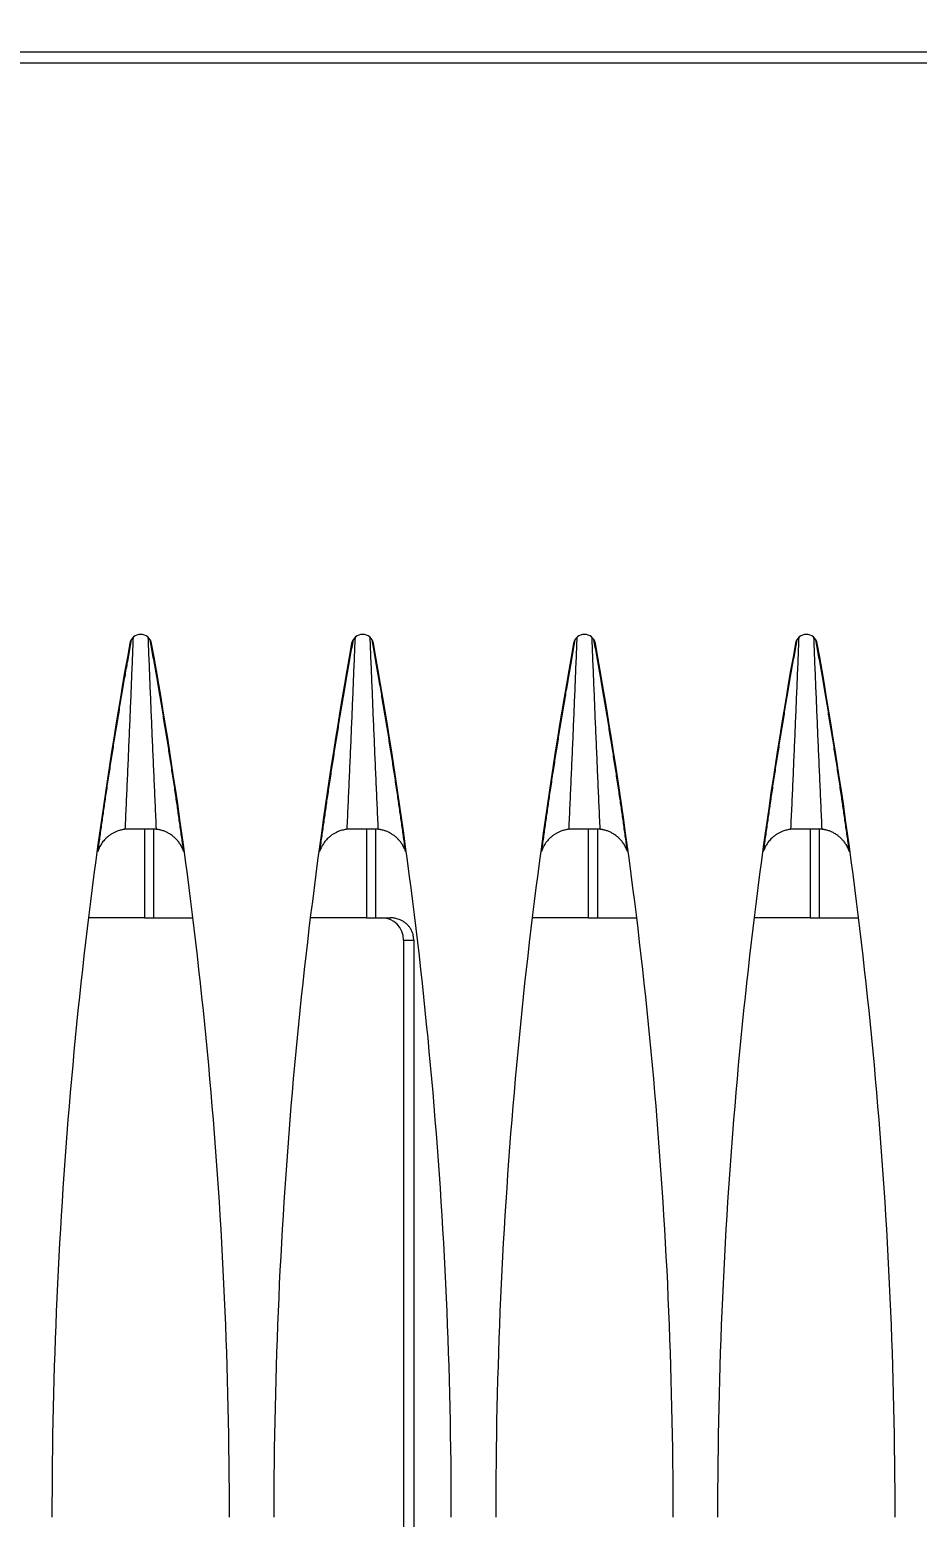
# Model space of a CAD drawing. Header units: metres. Extents: x -101133.8 to -101066.7, y -24899.3 to -24824.7.
# Drawn here: x -101102.5853 to -101102.5453, y -24841.1552 to -24841.0882 of the extents above; entities that cross this region are included whole.
import ezdxf

# ---------------------------------------------------------------- set-up
doc = ezdxf.new("R2010")
doc.units = ezdxf.units.M
doc.header["$LTSCALE"] = 0.2
doc.header["$PDSIZE"] = -5
doc.layers.add('CMT-COTATION DIVERS', color=1, linetype='Continuous')
doc.layers.add('CMT-CVC-MATERIEL', color=30, linetype='Continuous')
doc.styles.get("Standard").update_dxf_attribs({"font": 'arial.ttf'})
doc.dimstyles.get("Standard").update_dxf_attribs({"dimtxt": 0.18, "dimasz": 0.18, "dimexe": 0.18, "dimexo": 0.0625, "dimgap": 0.09, "dimtad": 0, "dimtih": 1, "dimtoh": 1, "dimdec": 4, "dimzin": 0, "dimdsep": 46, "dimtxsty": 'Standard', "dimcen": 0.09, "dimadec": 0, "dimazin": 0, "dimtfac": 1, "dimtdec": 4, "dimtofl": 0, "dimtmove": 0, "dimatfit": 3, "dimfxl": 1, "dimtolj": 1, "dimtzin": 0, "dimarcsym": 0})

# ---------------------------------------------------------------- blocks, each defined once
blk = doc.blocks.new('Cassette 600x600')
at = {"linetype": 'Continuous', "lineweight": 13}
for p, q in [((-20078.23, 72.805), (-20078.23, 443.205)), ((-20077.73, 443.205), (-20077.73, 72.805)), ((-20116.73, 352.832), (-20116.73, 355.361)), ((-20112.23, 354.73), (-20112.23, 354.764)), ((-20112.73, 353.527), (-20112.74, 353.7)), ((-20105.73, 353.702), (-20105.73, 353.736)), ((-20112.73, 352.832), (-20116.73, 352.832)), ((-20116.73, 352.832), (-20116.73, 352.421)), ((-20116.73, 352.421), (-20116.73, 350.649)), ((-20112.733, 352.421), (-20116.73, 352.421)), ((-20112.74, 352.31), (-20112.73, 352.483)), ((-20105.73, 352.274), (-20105.73, 352.308)), ((-20112.23, 351.246), (-20112.23, 351.28)), ((-20116.73, 342.832), (-20116.73, 345.361)), ((-20112.23, 344.73), (-20112.23, 344.764)), ((-20105.73, 343.702), (-20105.73, 343.736)), ((-20112.73, 343.527), (-20112.74, 343.7)), ((-20112.73, 342.832), (-20116.73, 342.832)), ((-20116.73, 342.832), (-20116.73, 342.421)), ((-20116.73, 342.421), (-20116.73, 341.768)), ((-20112.733, 342.421), (-20116.73, 342.421)), ((-20112.74, 342.31), (-20112.73, 342.483)), ((-20105.73, 342.274), (-20105.73, 342.308)), ((-20117.73, 341.155), (-20221.23, 341.155)), ((-20117.73, 341.155), (-20117.73, 340.695)), ((-20112.23, 341.246), (-20112.23, 341.28)), ((-20117.73, 340.695), (-20221.23, 340.695)), ((-20116.73, 332.832), (-20116.73, 335.361)), ((-20112.23, 334.73), (-20112.23, 334.764)), ((-20112.73, 333.527), (-20112.74, 333.7)), ((-20106.73, 333.87), (-20106.73, 333.907)), ((-20105.73, 333.702), (-20105.73, 333.736)), ((-20112.73, 332.832), (-20116.73, 332.832)), ((-20116.73, 332.832), (-20116.73, 332.421)), ((-20116.73, 332.421), (-20116.73, 330.649)), ((-20112.733, 332.421), (-20116.73, 332.421)), ((-20112.74, 332.31), (-20112.73, 332.483)), ((-20106.73, 332.103), (-20106.73, 332.14)), ((-20105.73, 332.274), (-20105.73, 332.308)), ((-20112.23, 331.246), (-20112.23, 331.28)), ((-20116.73, 322.832), (-20116.73, 325.361)), ((-20112.23, 324.73), (-20112.23, 324.764)), ((-20112.73, 323.527), (-20112.74, 323.7)), ((-20106.73, 323.87), (-20106.73, 323.907)), ((-20105.73, 323.702), (-20105.73, 323.736)), ((-20112.73, 322.832), (-20116.73, 322.832)), ((-20116.73, 322.832), (-20116.73, 322.421)), ((-20116.73, 322.421), (-20116.73, 320.649)), ((-20112.733, 322.421), (-20116.73, 322.421)), ((-20112.74, 322.31), (-20112.73, 322.483)), ((-20105.73, 322.274), (-20105.73, 322.308)), ((-20106.73, 322.103), (-20106.73, 322.14)), ((-20112.23, 321.246), (-20112.23, 321.28))]:
    blk.add_line(p, q, dxfattribs=at)
for centre, radius, start, end in [((-20143.73, 134.505), 222.5, 79.81251, 90), ((-20104.465, 353.005), 0.5, 280.18749, 79.81251), ((-20143.73, 571.505), 222.5, 270, 280.18749), ((-20143.73, 124.505), 222.5, 79.81251, 90), ((-20104.465, 343.005), 0.5, 280.18749, 79.81251), ((-20143.73, 561.505), 222.5, 270, 280.18749), ((-20143.73, 114.505), 222.5, 79.81251, 90), ((-20104.465, 333.005), 0.5, 280.18749, 79.81251), ((-20143.73, 551.505), 222.5, 270, 280.18749), ((-20143.73, 104.505), 222.5, 79.81251, 90), ((-20104.465, 323.005), 0.5, 280.18749, 79.81251), ((-20143.73, 541.505), 222.5, 270, 280.18749)]:
    blk.add_arc(centre, radius, start, end, dxfattribs=at)
blk.add_ellipse((-20117.73, 342.159), major_axis=(0, 1.004), ratio=0.996195, start_param=3.141593, end_param=4.712389, dxfattribs=at)
for points, knots in [([(-20104.205, 353.432), (-20104.323, 353.453), (-20104.442, 353.475), (-20104.56, 353.496), (-20104.678, 353.517), (-20104.795, 353.538), (-20104.916, 353.559), (-20105.036, 353.581), (-20105.16, 353.602), (-20105.271, 353.622), (-20105.383, 353.642), (-20105.483, 353.66), (-20105.627, 353.685), (-20105.816, 353.718), (-20106.081, 353.764), (-20106.326, 353.806), (-20106.571, 353.848), (-20106.796, 353.886), (-20107.026, 353.924), (-20107.256, 353.963), (-20107.492, 354.002), (-20107.726, 354.04), (-20107.96, 354.079), (-20108.193, 354.117), (-20108.426, 354.154), (-20108.659, 354.192), (-20108.893, 354.229), (-20109.127, 354.266), (-20109.361, 354.303), (-20109.595, 354.34), (-20109.828, 354.376), (-20110.06, 354.412), (-20110.292, 354.447), (-20110.529, 354.483), (-20110.766, 354.519), (-20111.009, 354.555), (-20111.231, 354.588), (-20111.452, 354.621), (-20111.652, 354.65), (-20111.858, 354.679), (-20112.064, 354.709), (-20112.275, 354.739), (-20112.485, 354.769), (-20112.695, 354.799), (-20112.904, 354.828), (-20113.113, 354.857), (-20113.322, 354.887), (-20113.531, 354.916), (-20113.74, 354.945)], [0, 0, 0, 0, 1, 1, 1, 2, 2, 2, 3, 3, 3, 4, 4, 4, 5, 5, 5, 6, 6, 6, 7, 7, 7, 8, 8, 8, 9, 9, 9, 10, 10, 10, 11, 11, 11, 12, 12, 12, 13, 13, 13, 14, 14, 14, 15, 15, 15, 16, 16, 16, 16]), ([(-20112.74, 353.7), (-20112.746, 353.731), (-20112.752, 353.762), (-20112.758, 353.793), (-20112.764, 353.824), (-20112.77, 353.855), (-20112.778, 353.886), (-20112.785, 353.918), (-20112.793, 353.949), (-20112.802, 353.979), (-20112.81, 354.009), (-20112.819, 354.037), (-20112.832, 354.071), (-20112.845, 354.106), (-20112.862, 354.148), (-20112.882, 354.187), (-20112.901, 354.227), (-20112.921, 354.265), (-20112.944, 354.302), (-20112.966, 354.338), (-20112.991, 354.375), (-20113.019, 354.413), (-20113.047, 354.45), (-20113.079, 354.49), (-20113.106, 354.52), (-20113.132, 354.551), (-20113.154, 354.574), (-20113.178, 354.598), (-20113.202, 354.622), (-20113.23, 354.648), (-20113.257, 354.671), (-20113.285, 354.695), (-20113.313, 354.717), (-20113.344, 354.74), (-20113.376, 354.762), (-20113.411, 354.785), (-20113.439, 354.802), (-20113.467, 354.819), (-20113.487, 354.829), (-20113.511, 354.841), (-20113.534, 354.853), (-20113.56, 354.866), (-20113.585, 354.878), (-20113.611, 354.889), (-20113.637, 354.901), (-20113.662, 354.912), (-20113.688, 354.923), (-20113.714, 354.934), (-20113.74, 354.945)], [0, 0, 0, 0, 1, 1, 1, 2, 2, 2, 3, 3, 3, 4, 4, 4, 5, 5, 5, 6, 6, 6, 7, 7, 7, 8, 8, 8, 9, 9, 9, 10, 10, 10, 11, 11, 11, 12, 12, 12, 13, 13, 13, 14, 14, 14, 15, 15, 15, 16, 16, 16, 16]), ([(-20112.74, 353.7), (-20112.379, 353.684), (-20112.018, 353.668), (-20111.657, 353.651), (-20111.296, 353.635), (-20110.935, 353.619), (-20110.574, 353.603), (-20110.213, 353.587), (-20109.853, 353.571), (-20109.492, 353.556), (-20109.131, 353.54), (-20108.77, 353.524), (-20108.409, 353.509), (-20108.049, 353.494), (-20107.688, 353.479), (-20107.328, 353.464), (-20106.968, 353.449), (-20106.608, 353.434), (-20106.247, 353.419), (-20105.887, 353.404), (-20105.527, 353.39), (-20105.166, 353.375), (-20104.806, 353.36), (-20104.446, 353.346), (-20104.086, 353.331)], [0, 0, 0, 0, 1, 1, 1, 2, 2, 2, 3, 3, 3, 4, 4, 4, 5, 5, 5, 6, 6, 6, 7, 7, 7, 8, 8, 8, 8]), ([(-20112.73, 352.483), (-20112.73, 352.503), (-20112.73, 352.524), (-20112.73, 352.544), (-20112.73, 352.565), (-20112.73, 352.585), (-20112.73, 352.606), (-20112.73, 352.627), (-20112.73, 352.648), (-20112.73, 352.669), (-20112.73, 352.69), (-20112.73, 352.711), (-20112.73, 352.733), (-20112.73, 352.755), (-20112.73, 352.777), (-20112.73, 352.799), (-20112.73, 352.822), (-20112.73, 352.844), (-20112.73, 352.867), (-20112.73, 352.89), (-20112.73, 352.912), (-20112.73, 352.935), (-20112.73, 352.958), (-20112.73, 352.981), (-20112.73, 353.004), (-20112.73, 353.028), (-20112.73, 353.051), (-20112.73, 353.074), (-20112.73, 353.097), (-20112.73, 353.119), (-20112.73, 353.142), (-20112.73, 353.165), (-20112.73, 353.188), (-20112.73, 353.21), (-20112.73, 353.232), (-20112.73, 353.254), (-20112.73, 353.276), (-20112.73, 353.298), (-20112.73, 353.319), (-20112.73, 353.341), (-20112.73, 353.362), (-20112.73, 353.383), (-20112.73, 353.404), (-20112.73, 353.425), (-20112.73, 353.445), (-20112.73, 353.466), (-20112.73, 353.486), (-20112.73, 353.507), (-20112.73, 353.527)], [0, 0, 0, 0, 1, 1, 1, 2, 2, 2, 3, 3, 3, 4, 4, 4, 5, 5, 5, 6, 6, 6, 7, 7, 7, 8, 8, 8, 9, 9, 9, 10, 10, 10, 11, 11, 11, 12, 12, 12, 13, 13, 13, 14, 14, 14, 15, 15, 15, 16, 16, 16, 16]), ([(-20113.74, 351.065), (-20113.531, 351.094), (-20113.322, 351.124), (-20113.113, 351.153), (-20112.904, 351.182), (-20112.695, 351.212), (-20112.485, 351.241), (-20112.275, 351.271), (-20112.064, 351.301), (-20111.858, 351.331), (-20111.652, 351.361), (-20111.452, 351.39), (-20111.231, 351.422), (-20111.009, 351.455), (-20110.766, 351.491), (-20110.529, 351.527), (-20110.292, 351.563), (-20110.06, 351.598), (-20109.828, 351.634), (-20109.595, 351.67), (-20109.361, 351.707), (-20109.127, 351.744), (-20108.893, 351.781), (-20108.659, 351.818), (-20108.426, 351.856), (-20108.193, 351.894), (-20107.96, 351.931), (-20107.726, 351.97), (-20107.492, 352.008), (-20107.256, 352.048), (-20107.026, 352.086), (-20106.796, 352.125), (-20106.571, 352.163), (-20106.326, 352.204), (-20106.081, 352.246), (-20105.816, 352.292), (-20105.627, 352.325), (-20105.483, 352.351), (-20105.383, 352.368), (-20105.271, 352.388), (-20105.16, 352.408), (-20105.036, 352.43), (-20104.916, 352.451), (-20104.795, 352.473), (-20104.678, 352.493), (-20104.56, 352.515), (-20104.442, 352.536), (-20104.323, 352.557), (-20104.205, 352.578)], [0, 0, 0, 0, 1, 1, 1, 2, 2, 2, 3, 3, 3, 4, 4, 4, 5, 5, 5, 6, 6, 6, 7, 7, 7, 8, 8, 8, 9, 9, 9, 10, 10, 10, 11, 11, 11, 12, 12, 12, 13, 13, 13, 14, 14, 14, 15, 15, 15, 16, 16, 16, 16]), ([(-20104.086, 352.679), (-20104.446, 352.664), (-20104.806, 352.65), (-20105.166, 352.635), (-20105.527, 352.621), (-20105.887, 352.606), (-20106.247, 352.591), (-20106.608, 352.576), (-20106.968, 352.562), (-20107.328, 352.547), (-20107.688, 352.532), (-20108.049, 352.517), (-20108.409, 352.501), (-20108.77, 352.486), (-20109.131, 352.47), (-20109.492, 352.454), (-20109.853, 352.439), (-20110.213, 352.423), (-20110.574, 352.407), (-20110.935, 352.391), (-20111.296, 352.375), (-20111.657, 352.359), (-20112.018, 352.343), (-20112.379, 352.327), (-20112.74, 352.31)], [0, 0, 0, 0, 1, 1, 1, 2, 2, 2, 3, 3, 3, 4, 4, 4, 5, 5, 5, 6, 6, 6, 7, 7, 7, 8, 8, 8, 8]), ([(-20113.74, 351.065), (-20113.732, 351.068), (-20113.724, 351.071), (-20113.717, 351.074), (-20113.709, 351.077), (-20113.701, 351.08), (-20113.693, 351.083), (-20113.685, 351.086), (-20113.677, 351.089), (-20113.669, 351.092), (-20113.662, 351.095), (-20113.655, 351.097), (-20113.646, 351.101), (-20113.623, 351.111), (-20113.589, 351.126), (-20113.558, 351.141), (-20113.528, 351.156), (-20113.502, 351.17), (-20113.475, 351.186), (-20113.448, 351.202), (-20113.421, 351.219), (-20113.397, 351.235), (-20113.372, 351.251), (-20113.351, 351.266), (-20113.322, 351.288), (-20113.294, 351.311), (-20113.258, 351.34), (-20113.226, 351.368), (-20113.194, 351.397), (-20113.167, 351.424), (-20113.139, 351.453), (-20113.112, 351.483), (-20113.085, 351.514), (-20113.061, 351.543), (-20113.038, 351.571), (-20113.018, 351.598), (-20112.992, 351.635), (-20112.967, 351.672), (-20112.937, 351.72), (-20112.911, 351.767), (-20112.886, 351.813), (-20112.865, 351.857), (-20112.846, 351.902), (-20112.827, 351.946), (-20112.811, 351.99), (-20112.796, 352.039), (-20112.781, 352.088), (-20112.768, 352.142), (-20112.761, 352.178), (-20112.759, 352.19), (-20112.757, 352.2), (-20112.755, 352.211), (-20112.753, 352.221), (-20112.751, 352.233), (-20112.75, 352.244), (-20112.748, 352.255), (-20112.746, 352.266), (-20112.745, 352.277), (-20112.743, 352.288), (-20112.741, 352.299), (-20112.74, 352.31)], [0, 0, 0, 0, 1, 1, 1, 2, 2, 2, 3, 3, 3, 4, 4, 4, 5, 5, 5, 6, 6, 6, 7, 7, 7, 8, 8, 8, 9, 9, 9, 10, 10, 10, 11, 11, 11, 12, 12, 12, 13, 13, 13, 14, 14, 14, 15, 15, 15, 16, 16, 16, 17, 17, 17, 18, 18, 18, 19, 19, 19, 20, 20, 20, 20]), ([(-20104.205, 343.432), (-20104.323, 343.453), (-20104.442, 343.475), (-20104.56, 343.496), (-20104.678, 343.517), (-20104.795, 343.538), (-20104.916, 343.559), (-20105.036, 343.581), (-20105.16, 343.602), (-20105.271, 343.622), (-20105.383, 343.642), (-20105.483, 343.66), (-20105.627, 343.685), (-20105.816, 343.718), (-20106.081, 343.764), (-20106.326, 343.806), (-20106.571, 343.848), (-20106.796, 343.886), (-20107.026, 343.924), (-20107.256, 343.963), (-20107.492, 344.002), (-20107.726, 344.04), (-20107.96, 344.079), (-20108.193, 344.117), (-20108.426, 344.154), (-20108.659, 344.192), (-20108.893, 344.229), (-20109.127, 344.266), (-20109.361, 344.303), (-20109.595, 344.34), (-20109.828, 344.376), (-20110.06, 344.412), (-20110.292, 344.447), (-20110.529, 344.483), (-20110.766, 344.519), (-20111.009, 344.555), (-20111.231, 344.588), (-20111.452, 344.621), (-20111.652, 344.65), (-20111.858, 344.679), (-20112.064, 344.709), (-20112.275, 344.739), (-20112.485, 344.769), (-20112.695, 344.799), (-20112.904, 344.828), (-20113.113, 344.857), (-20113.322, 344.887), (-20113.531, 344.916), (-20113.74, 344.945)], [0, 0, 0, 0, 1, 1, 1, 2, 2, 2, 3, 3, 3, 4, 4, 4, 5, 5, 5, 6, 6, 6, 7, 7, 7, 8, 8, 8, 9, 9, 9, 10, 10, 10, 11, 11, 11, 12, 12, 12, 13, 13, 13, 14, 14, 14, 15, 15, 15, 16, 16, 16, 16]), ([(-20112.74, 343.7), (-20112.746, 343.731), (-20112.752, 343.762), (-20112.758, 343.793), (-20112.764, 343.824), (-20112.77, 343.855), (-20112.778, 343.886), (-20112.785, 343.918), (-20112.793, 343.949), (-20112.802, 343.979), (-20112.81, 344.009), (-20112.819, 344.037), (-20112.832, 344.071), (-20112.845, 344.106), (-20112.862, 344.148), (-20112.882, 344.187), (-20112.901, 344.227), (-20112.921, 344.265), (-20112.944, 344.302), (-20112.966, 344.338), (-20112.991, 344.375), (-20113.019, 344.413), (-20113.047, 344.45), (-20113.079, 344.49), (-20113.106, 344.52), (-20113.132, 344.551), (-20113.154, 344.574), (-20113.178, 344.598), (-20113.202, 344.622), (-20113.23, 344.648), (-20113.257, 344.671), (-20113.285, 344.695), (-20113.313, 344.717), (-20113.344, 344.74), (-20113.376, 344.762), (-20113.411, 344.785), (-20113.439, 344.802), (-20113.467, 344.819), (-20113.487, 344.829), (-20113.511, 344.841), (-20113.534, 344.853), (-20113.56, 344.866), (-20113.585, 344.878), (-20113.611, 344.889), (-20113.637, 344.901), (-20113.662, 344.912), (-20113.688, 344.923), (-20113.714, 344.934), (-20113.74, 344.945)], [0, 0, 0, 0, 1, 1, 1, 2, 2, 2, 3, 3, 3, 4, 4, 4, 5, 5, 5, 6, 6, 6, 7, 7, 7, 8, 8, 8, 9, 9, 9, 10, 10, 10, 11, 11, 11, 12, 12, 12, 13, 13, 13, 14, 14, 14, 15, 15, 15, 16, 16, 16, 16]), ([(-20112.74, 343.7), (-20112.379, 343.684), (-20112.018, 343.668), (-20111.657, 343.651), (-20111.296, 343.635), (-20110.935, 343.619), (-20110.574, 343.603), (-20110.213, 343.587), (-20109.853, 343.571), (-20109.492, 343.556), (-20109.131, 343.54), (-20108.77, 343.524), (-20108.409, 343.509), (-20108.049, 343.494), (-20107.688, 343.479), (-20107.328, 343.464), (-20106.968, 343.449), (-20106.608, 343.434), (-20106.247, 343.419), (-20105.887, 343.404), (-20105.527, 343.39), (-20105.166, 343.375), (-20104.806, 343.36), (-20104.446, 343.346), (-20104.086, 343.331)], [0, 0, 0, 0, 1, 1, 1, 2, 2, 2, 3, 3, 3, 4, 4, 4, 5, 5, 5, 6, 6, 6, 7, 7, 7, 8, 8, 8, 8]), ([(-20112.73, 342.483), (-20112.73, 342.503), (-20112.73, 342.524), (-20112.73, 342.544), (-20112.73, 342.565), (-20112.73, 342.585), (-20112.73, 342.606), (-20112.73, 342.627), (-20112.73, 342.648), (-20112.73, 342.669), (-20112.73, 342.69), (-20112.73, 342.711), (-20112.73, 342.733), (-20112.73, 342.755), (-20112.73, 342.777), (-20112.73, 342.799), (-20112.73, 342.822), (-20112.73, 342.844), (-20112.73, 342.867), (-20112.73, 342.89), (-20112.73, 342.912), (-20112.73, 342.935), (-20112.73, 342.958), (-20112.73, 342.981), (-20112.73, 343.004), (-20112.73, 343.028), (-20112.73, 343.051), (-20112.73, 343.074), (-20112.73, 343.097), (-20112.73, 343.119), (-20112.73, 343.142), (-20112.73, 343.165), (-20112.73, 343.188), (-20112.73, 343.21), (-20112.73, 343.232), (-20112.73, 343.254), (-20112.73, 343.276), (-20112.73, 343.298), (-20112.73, 343.319), (-20112.73, 343.341), (-20112.73, 343.362), (-20112.73, 343.383), (-20112.73, 343.404), (-20112.73, 343.425), (-20112.73, 343.445), (-20112.73, 343.466), (-20112.73, 343.486), (-20112.73, 343.507), (-20112.73, 343.527)], [0, 0, 0, 0, 1, 1, 1, 2, 2, 2, 3, 3, 3, 4, 4, 4, 5, 5, 5, 6, 6, 6, 7, 7, 7, 8, 8, 8, 9, 9, 9, 10, 10, 10, 11, 11, 11, 12, 12, 12, 13, 13, 13, 14, 14, 14, 15, 15, 15, 16, 16, 16, 16]), ([(-20113.74, 341.065), (-20113.531, 341.094), (-20113.322, 341.124), (-20113.113, 341.153), (-20112.904, 341.182), (-20112.695, 341.212), (-20112.485, 341.241), (-20112.275, 341.271), (-20112.064, 341.301), (-20111.858, 341.331), (-20111.652, 341.361), (-20111.452, 341.39), (-20111.231, 341.422), (-20111.009, 341.455), (-20110.766, 341.491), (-20110.529, 341.527), (-20110.292, 341.563), (-20110.06, 341.598), (-20109.828, 341.634), (-20109.595, 341.67), (-20109.361, 341.707), (-20109.127, 341.744), (-20108.893, 341.781), (-20108.659, 341.818), (-20108.426, 341.856), (-20108.193, 341.894), (-20107.96, 341.931), (-20107.726, 341.97), (-20107.492, 342.008), (-20107.256, 342.048), (-20107.026, 342.086), (-20106.796, 342.125), (-20106.571, 342.163), (-20106.326, 342.204), (-20106.081, 342.246), (-20105.816, 342.292), (-20105.627, 342.325), (-20105.483, 342.351), (-20105.383, 342.368), (-20105.271, 342.388), (-20105.16, 342.408), (-20105.036, 342.43), (-20104.916, 342.451), (-20104.795, 342.473), (-20104.678, 342.493), (-20104.56, 342.515), (-20104.442, 342.536), (-20104.323, 342.557), (-20104.205, 342.578)], [0, 0, 0, 0, 1, 1, 1, 2, 2, 2, 3, 3, 3, 4, 4, 4, 5, 5, 5, 6, 6, 6, 7, 7, 7, 8, 8, 8, 9, 9, 9, 10, 10, 10, 11, 11, 11, 12, 12, 12, 13, 13, 13, 14, 14, 14, 15, 15, 15, 16, 16, 16, 16]), ([(-20104.086, 342.679), (-20104.446, 342.664), (-20104.806, 342.65), (-20105.166, 342.635), (-20105.527, 342.621), (-20105.887, 342.606), (-20106.247, 342.591), (-20106.608, 342.576), (-20106.968, 342.562), (-20107.328, 342.547), (-20107.688, 342.532), (-20108.049, 342.517), (-20108.409, 342.501), (-20108.77, 342.486), (-20109.131, 342.47), (-20109.492, 342.454), (-20109.853, 342.439), (-20110.213, 342.423), (-20110.574, 342.407), (-20110.935, 342.391), (-20111.296, 342.375), (-20111.657, 342.359), (-20112.018, 342.343), (-20112.379, 342.327), (-20112.74, 342.31)], [0, 0, 0, 0, 1, 1, 1, 2, 2, 2, 3, 3, 3, 4, 4, 4, 5, 5, 5, 6, 6, 6, 7, 7, 7, 8, 8, 8, 8]), ([(-20117.73, 340.695), (-20117.705, 340.698), (-20117.68, 340.7), (-20117.655, 340.703), (-20117.63, 340.705), (-20117.605, 340.708), (-20117.58, 340.712), (-20117.555, 340.715), (-20117.531, 340.719), (-20117.506, 340.724), (-20117.482, 340.729), (-20117.458, 340.735), (-20117.434, 340.742), (-20117.411, 340.749), (-20117.387, 340.757), (-20117.365, 340.767), (-20117.342, 340.776), (-20117.319, 340.786), (-20117.297, 340.797), (-20117.276, 340.808), (-20117.254, 340.82), (-20117.233, 340.833), (-20117.212, 340.846), (-20117.192, 340.859), (-20117.172, 340.873), (-20117.153, 340.887), (-20117.133, 340.902), (-20117.114, 340.918), (-20117.096, 340.933), (-20117.078, 340.949), (-20117.06, 340.966), (-20117.043, 340.982), (-20117.026, 340.999), (-20117.011, 341.016), (-20116.995, 341.033), (-20116.98, 341.05), (-20116.965, 341.069), (-20116.95, 341.088), (-20116.935, 341.108), (-20116.921, 341.129), (-20116.907, 341.149), (-20116.895, 341.169), (-20116.882, 341.19), (-20116.87, 341.211), (-20116.859, 341.233), (-20116.849, 341.252), (-20116.839, 341.272), (-20116.831, 341.289), (-20116.82, 341.315), (-20116.809, 341.342), (-20116.795, 341.378), (-20116.784, 341.411), (-20116.773, 341.444), (-20116.765, 341.475), (-20116.758, 341.505), (-20116.752, 341.535), (-20116.746, 341.565), (-20116.742, 341.597), (-20116.737, 341.629), (-20116.734, 341.663), (-20116.733, 341.685), (-20116.732, 341.693), (-20116.732, 341.699), (-20116.732, 341.706), (-20116.731, 341.713), (-20116.731, 341.72), (-20116.731, 341.727), (-20116.731, 341.734), (-20116.73, 341.741), (-20116.73, 341.747), (-20116.73, 341.754), (-20116.73, 341.761), (-20116.73, 341.768)], [0, 0, 0, 0, 1, 1, 1, 2, 2, 2, 3, 3, 3, 4, 4, 4, 5, 5, 5, 6, 6, 6, 7, 7, 7, 8, 8, 8, 9, 9, 9, 10, 10, 10, 11, 11, 11, 12, 12, 12, 13, 13, 13, 14, 14, 14, 15, 15, 15, 16, 16, 16, 17, 17, 17, 18, 18, 18, 19, 19, 19, 20, 20, 20, 21, 21, 21, 22, 22, 22, 23, 23, 23, 24, 24, 24, 24]), ([(-20113.74, 341.065), (-20113.732, 341.068), (-20113.724, 341.071), (-20113.717, 341.074), (-20113.709, 341.077), (-20113.701, 341.08), (-20113.693, 341.083), (-20113.685, 341.086), (-20113.677, 341.089), (-20113.669, 341.092), (-20113.662, 341.095), (-20113.655, 341.098), (-20113.646, 341.101), (-20113.623, 341.111), (-20113.589, 341.126), (-20113.558, 341.141), (-20113.528, 341.156), (-20113.502, 341.17), (-20113.475, 341.186), (-20113.448, 341.202), (-20113.421, 341.219), (-20113.397, 341.235), (-20113.372, 341.251), (-20113.351, 341.266), (-20113.322, 341.288), (-20113.294, 341.311), (-20113.258, 341.34), (-20113.226, 341.368), (-20113.194, 341.397), (-20113.167, 341.424), (-20113.139, 341.453), (-20113.112, 341.483), (-20113.085, 341.514), (-20113.061, 341.543), (-20113.038, 341.571), (-20113.018, 341.598), (-20112.992, 341.635), (-20112.967, 341.672), (-20112.937, 341.72), (-20112.911, 341.767), (-20112.886, 341.813), (-20112.865, 341.857), (-20112.846, 341.902), (-20112.827, 341.946), (-20112.811, 341.99), (-20112.796, 342.039), (-20112.781, 342.088), (-20112.768, 342.142), (-20112.761, 342.178), (-20112.759, 342.19), (-20112.757, 342.2), (-20112.755, 342.211), (-20112.753, 342.221), (-20112.751, 342.233), (-20112.75, 342.244), (-20112.748, 342.255), (-20112.746, 342.266), (-20112.745, 342.277), (-20112.743, 342.288), (-20112.741, 342.299), (-20112.74, 342.31)], [0, 0, 0, 0, 1, 1, 1, 2, 2, 2, 3, 3, 3, 4, 4, 4, 5, 5, 5, 6, 6, 6, 7, 7, 7, 8, 8, 8, 9, 9, 9, 10, 10, 10, 11, 11, 11, 12, 12, 12, 13, 13, 13, 14, 14, 14, 15, 15, 15, 16, 16, 16, 17, 17, 17, 18, 18, 18, 19, 19, 19, 20, 20, 20, 20]), ([(-20104.205, 333.432), (-20104.323, 333.453), (-20104.442, 333.475), (-20104.56, 333.496), (-20104.678, 333.517), (-20104.795, 333.538), (-20104.916, 333.559), (-20105.036, 333.581), (-20105.16, 333.602), (-20105.271, 333.622), (-20105.383, 333.642), (-20105.483, 333.66), (-20105.627, 333.685), (-20105.816, 333.718), (-20106.081, 333.764), (-20106.326, 333.806), (-20106.571, 333.848), (-20106.796, 333.886), (-20107.026, 333.924), (-20107.256, 333.963), (-20107.492, 334.002), (-20107.726, 334.04), (-20107.96, 334.079), (-20108.193, 334.117), (-20108.426, 334.154), (-20108.659, 334.192), (-20108.893, 334.229), (-20109.127, 334.266), (-20109.361, 334.303), (-20109.595, 334.34), (-20109.828, 334.376), (-20110.06, 334.412), (-20110.292, 334.447), (-20110.529, 334.483), (-20110.766, 334.519), (-20111.009, 334.555), (-20111.231, 334.588), (-20111.452, 334.621), (-20111.652, 334.65), (-20111.858, 334.679), (-20112.064, 334.709), (-20112.275, 334.739), (-20112.485, 334.769), (-20112.695, 334.799), (-20112.904, 334.828), (-20113.113, 334.857), (-20113.322, 334.887), (-20113.531, 334.916), (-20113.74, 334.945)], [0, 0, 0, 0, 1, 1, 1, 2, 2, 2, 3, 3, 3, 4, 4, 4, 5, 5, 5, 6, 6, 6, 7, 7, 7, 8, 8, 8, 9, 9, 9, 10, 10, 10, 11, 11, 11, 12, 12, 12, 13, 13, 13, 14, 14, 14, 15, 15, 15, 16, 16, 16, 16]), ([(-20112.74, 333.7), (-20112.746, 333.731), (-20112.752, 333.762), (-20112.758, 333.793), (-20112.764, 333.824), (-20112.77, 333.855), (-20112.778, 333.886), (-20112.785, 333.918), (-20112.793, 333.949), (-20112.802, 333.979), (-20112.81, 334.009), (-20112.819, 334.037), (-20112.832, 334.071), (-20112.845, 334.106), (-20112.862, 334.148), (-20112.882, 334.187), (-20112.901, 334.227), (-20112.921, 334.265), (-20112.944, 334.301), (-20112.966, 334.338), (-20112.991, 334.375), (-20113.019, 334.413), (-20113.047, 334.45), (-20113.079, 334.49), (-20113.106, 334.52), (-20113.132, 334.551), (-20113.154, 334.574), (-20113.178, 334.598), (-20113.202, 334.622), (-20113.23, 334.648), (-20113.257, 334.671), (-20113.285, 334.695), (-20113.313, 334.717), (-20113.344, 334.74), (-20113.376, 334.762), (-20113.411, 334.785), (-20113.439, 334.802), (-20113.467, 334.819), (-20113.487, 334.829), (-20113.511, 334.841), (-20113.534, 334.853), (-20113.56, 334.866), (-20113.585, 334.878), (-20113.611, 334.889), (-20113.637, 334.901), (-20113.662, 334.912), (-20113.688, 334.923), (-20113.714, 334.934), (-20113.74, 334.945)], [0, 0, 0, 0, 1, 1, 1, 2, 2, 2, 3, 3, 3, 4, 4, 4, 5, 5, 5, 6, 6, 6, 7, 7, 7, 8, 8, 8, 9, 9, 9, 10, 10, 10, 11, 11, 11, 12, 12, 12, 13, 13, 13, 14, 14, 14, 15, 15, 15, 16, 16, 16, 16]), ([(-20112.74, 333.7), (-20112.379, 333.684), (-20112.018, 333.668), (-20111.657, 333.651), (-20111.296, 333.635), (-20110.935, 333.619), (-20110.574, 333.603), (-20110.213, 333.587), (-20109.853, 333.571), (-20109.492, 333.556), (-20109.131, 333.54), (-20108.77, 333.524), (-20108.409, 333.509), (-20108.049, 333.494), (-20107.688, 333.479), (-20107.328, 333.464), (-20106.968, 333.449), (-20106.608, 333.434), (-20106.247, 333.419), (-20105.887, 333.404), (-20105.527, 333.39), (-20105.166, 333.375), (-20104.806, 333.36), (-20104.446, 333.346), (-20104.086, 333.331)], [0, 0, 0, 0, 1, 1, 1, 2, 2, 2, 3, 3, 3, 4, 4, 4, 5, 5, 5, 6, 6, 6, 7, 7, 7, 8, 8, 8, 8]), ([(-20112.73, 332.483), (-20112.73, 332.503), (-20112.73, 332.524), (-20112.73, 332.544), (-20112.73, 332.565), (-20112.73, 332.585), (-20112.73, 332.606), (-20112.73, 332.627), (-20112.73, 332.648), (-20112.73, 332.669), (-20112.73, 332.69), (-20112.73, 332.711), (-20112.73, 332.733), (-20112.73, 332.755), (-20112.73, 332.777), (-20112.73, 332.799), (-20112.73, 332.822), (-20112.73, 332.844), (-20112.73, 332.867), (-20112.73, 332.89), (-20112.73, 332.912), (-20112.73, 332.935), (-20112.73, 332.958), (-20112.73, 332.981), (-20112.73, 333.004), (-20112.73, 333.028), (-20112.73, 333.051), (-20112.73, 333.074), (-20112.73, 333.097), (-20112.73, 333.12), (-20112.73, 333.142), (-20112.73, 333.165), (-20112.73, 333.188), (-20112.73, 333.21), (-20112.73, 333.232), (-20112.73, 333.254), (-20112.73, 333.276), (-20112.73, 333.298), (-20112.73, 333.319), (-20112.73, 333.341), (-20112.73, 333.362), (-20112.73, 333.383), (-20112.73, 333.404), (-20112.73, 333.425), (-20112.73, 333.445), (-20112.73, 333.466), (-20112.73, 333.486), (-20112.73, 333.507), (-20112.73, 333.527)], [0, 0, 0, 0, 1, 1, 1, 2, 2, 2, 3, 3, 3, 4, 4, 4, 5, 5, 5, 6, 6, 6, 7, 7, 7, 8, 8, 8, 9, 9, 9, 10, 10, 10, 11, 11, 11, 12, 12, 12, 13, 13, 13, 14, 14, 14, 15, 15, 15, 16, 16, 16, 16]), ([(-20113.74, 331.065), (-20113.531, 331.094), (-20113.322, 331.124), (-20113.113, 331.153), (-20112.904, 331.182), (-20112.695, 331.212), (-20112.485, 331.241), (-20112.275, 331.271), (-20112.064, 331.301), (-20111.858, 331.331), (-20111.652, 331.361), (-20111.452, 331.39), (-20111.231, 331.422), (-20111.009, 331.455), (-20110.766, 331.491), (-20110.529, 331.527), (-20110.292, 331.563), (-20110.06, 331.598), (-20109.828, 331.634), (-20109.595, 331.67), (-20109.361, 331.707), (-20109.127, 331.744), (-20108.893, 331.781), (-20108.659, 331.818), (-20108.426, 331.856), (-20108.193, 331.894), (-20107.96, 331.931), (-20107.726, 331.97), (-20107.492, 332.008), (-20107.256, 332.048), (-20107.026, 332.086), (-20106.796, 332.125), (-20106.571, 332.163), (-20106.326, 332.204), (-20106.081, 332.246), (-20105.816, 332.292), (-20105.627, 332.325), (-20105.483, 332.351), (-20105.383, 332.368), (-20105.271, 332.388), (-20105.16, 332.408), (-20105.036, 332.43), (-20104.916, 332.451), (-20104.795, 332.473), (-20104.678, 332.493), (-20104.56, 332.515), (-20104.442, 332.536), (-20104.323, 332.557), (-20104.205, 332.578)], [0, 0, 0, 0, 1, 1, 1, 2, 2, 2, 3, 3, 3, 4, 4, 4, 5, 5, 5, 6, 6, 6, 7, 7, 7, 8, 8, 8, 9, 9, 9, 10, 10, 10, 11, 11, 11, 12, 12, 12, 13, 13, 13, 14, 14, 14, 15, 15, 15, 16, 16, 16, 16]), ([(-20104.086, 332.679), (-20104.446, 332.664), (-20104.806, 332.65), (-20105.166, 332.635), (-20105.527, 332.621), (-20105.887, 332.606), (-20106.247, 332.591), (-20106.608, 332.576), (-20106.968, 332.562), (-20107.328, 332.547), (-20107.688, 332.532), (-20108.049, 332.516), (-20108.409, 332.501), (-20108.77, 332.486), (-20109.131, 332.47), (-20109.492, 332.454), (-20109.853, 332.439), (-20110.213, 332.423), (-20110.574, 332.407), (-20110.935, 332.391), (-20111.296, 332.375), (-20111.657, 332.359), (-20112.018, 332.343), (-20112.379, 332.327), (-20112.74, 332.31)], [0, 0, 0, 0, 1, 1, 1, 2, 2, 2, 3, 3, 3, 4, 4, 4, 5, 5, 5, 6, 6, 6, 7, 7, 7, 8, 8, 8, 8]), ([(-20113.74, 331.065), (-20113.732, 331.068), (-20113.724, 331.071), (-20113.717, 331.074), (-20113.709, 331.077), (-20113.701, 331.08), (-20113.693, 331.083), (-20113.685, 331.086), (-20113.677, 331.089), (-20113.669, 331.092), (-20113.662, 331.095), (-20113.655, 331.098), (-20113.646, 331.101), (-20113.623, 331.111), (-20113.589, 331.126), (-20113.558, 331.141), (-20113.528, 331.156), (-20113.502, 331.17), (-20113.475, 331.186), (-20113.448, 331.202), (-20113.421, 331.219), (-20113.397, 331.235), (-20113.372, 331.251), (-20113.351, 331.266), (-20113.322, 331.288), (-20113.294, 331.311), (-20113.258, 331.34), (-20113.226, 331.368), (-20113.194, 331.397), (-20113.167, 331.424), (-20113.139, 331.453), (-20113.112, 331.483), (-20113.085, 331.514), (-20113.061, 331.543), (-20113.038, 331.571), (-20113.018, 331.598), (-20112.992, 331.635), (-20112.967, 331.672), (-20112.937, 331.72), (-20112.911, 331.767), (-20112.886, 331.813), (-20112.865, 331.857), (-20112.846, 331.902), (-20112.827, 331.946), (-20112.811, 331.99), (-20112.796, 332.039), (-20112.781, 332.088), (-20112.768, 332.142), (-20112.761, 332.178), (-20112.759, 332.19), (-20112.757, 332.2), (-20112.755, 332.211), (-20112.753, 332.221), (-20112.751, 332.233), (-20112.75, 332.244), (-20112.748, 332.255), (-20112.746, 332.266), (-20112.745, 332.277), (-20112.743, 332.288), (-20112.741, 332.299), (-20112.74, 332.31)], [0, 0, 0, 0, 1, 1, 1, 2, 2, 2, 3, 3, 3, 4, 4, 4, 5, 5, 5, 6, 6, 6, 7, 7, 7, 8, 8, 8, 9, 9, 9, 10, 10, 10, 11, 11, 11, 12, 12, 12, 13, 13, 13, 14, 14, 14, 15, 15, 15, 16, 16, 16, 17, 17, 17, 18, 18, 18, 19, 19, 19, 20, 20, 20, 20]), ([(-20104.205, 323.432), (-20104.323, 323.453), (-20104.442, 323.475), (-20104.56, 323.496), (-20104.678, 323.517), (-20104.795, 323.538), (-20104.916, 323.559), (-20105.036, 323.581), (-20105.16, 323.602), (-20105.271, 323.622), (-20105.383, 323.642), (-20105.483, 323.66), (-20105.627, 323.685), (-20105.816, 323.718), (-20106.081, 323.764), (-20106.326, 323.806), (-20106.571, 323.848), (-20106.796, 323.886), (-20107.026, 323.924), (-20107.256, 323.963), (-20107.492, 324.002), (-20107.726, 324.04), (-20107.96, 324.079), (-20108.193, 324.117), (-20108.426, 324.154), (-20108.659, 324.192), (-20108.893, 324.229), (-20109.127, 324.266), (-20109.361, 324.303), (-20109.595, 324.34), (-20109.828, 324.376), (-20110.06, 324.412), (-20110.292, 324.447), (-20110.529, 324.483), (-20110.766, 324.519), (-20111.009, 324.555), (-20111.231, 324.588), (-20111.452, 324.621), (-20111.652, 324.65), (-20111.858, 324.679), (-20112.064, 324.709), (-20112.275, 324.739), (-20112.485, 324.769), (-20112.695, 324.799), (-20112.904, 324.828), (-20113.113, 324.857), (-20113.322, 324.887), (-20113.531, 324.916), (-20113.74, 324.945)], [0, 0, 0, 0, 1, 1, 1, 2, 2, 2, 3, 3, 3, 4, 4, 4, 5, 5, 5, 6, 6, 6, 7, 7, 7, 8, 8, 8, 9, 9, 9, 10, 10, 10, 11, 11, 11, 12, 12, 12, 13, 13, 13, 14, 14, 14, 15, 15, 15, 16, 16, 16, 16]), ([(-20112.74, 323.7), (-20112.746, 323.731), (-20112.752, 323.762), (-20112.758, 323.793), (-20112.764, 323.824), (-20112.77, 323.855), (-20112.778, 323.886), (-20112.785, 323.918), (-20112.793, 323.949), (-20112.802, 323.979), (-20112.81, 324.009), (-20112.819, 324.037), (-20112.832, 324.071), (-20112.845, 324.106), (-20112.862, 324.148), (-20112.882, 324.187), (-20112.901, 324.227), (-20112.921, 324.265), (-20112.944, 324.302), (-20112.966, 324.338), (-20112.991, 324.375), (-20113.019, 324.413), (-20113.047, 324.45), (-20113.079, 324.49), (-20113.106, 324.52), (-20113.132, 324.551), (-20113.154, 324.574), (-20113.178, 324.598), (-20113.202, 324.622), (-20113.23, 324.648), (-20113.257, 324.671), (-20113.285, 324.695), (-20113.313, 324.717), (-20113.344, 324.74), (-20113.376, 324.762), (-20113.411, 324.785), (-20113.439, 324.802), (-20113.467, 324.819), (-20113.487, 324.829), (-20113.511, 324.841), (-20113.534, 324.853), (-20113.56, 324.866), (-20113.585, 324.878), (-20113.611, 324.889), (-20113.637, 324.901), (-20113.662, 324.912), (-20113.688, 324.923), (-20113.714, 324.934), (-20113.74, 324.945)], [0, 0, 0, 0, 1, 1, 1, 2, 2, 2, 3, 3, 3, 4, 4, 4, 5, 5, 5, 6, 6, 6, 7, 7, 7, 8, 8, 8, 9, 9, 9, 10, 10, 10, 11, 11, 11, 12, 12, 12, 13, 13, 13, 14, 14, 14, 15, 15, 15, 16, 16, 16, 16]), ([(-20112.74, 323.7), (-20112.379, 323.684), (-20112.018, 323.668), (-20111.657, 323.651), (-20111.296, 323.635), (-20110.935, 323.619), (-20110.574, 323.603), (-20110.213, 323.587), (-20109.853, 323.571), (-20109.492, 323.556), (-20109.131, 323.54), (-20108.77, 323.524), (-20108.409, 323.509), (-20108.049, 323.494), (-20107.688, 323.479), (-20107.328, 323.464), (-20106.968, 323.449), (-20106.608, 323.434), (-20106.247, 323.419), (-20105.887, 323.404), (-20105.527, 323.39), (-20105.166, 323.375), (-20104.806, 323.36), (-20104.446, 323.346), (-20104.086, 323.331)], [0, 0, 0, 0, 1, 1, 1, 2, 2, 2, 3, 3, 3, 4, 4, 4, 5, 5, 5, 6, 6, 6, 7, 7, 7, 8, 8, 8, 8]), ([(-20112.73, 322.483), (-20112.73, 322.503), (-20112.73, 322.524), (-20112.73, 322.544), (-20112.73, 322.565), (-20112.73, 322.585), (-20112.73, 322.606), (-20112.73, 322.627), (-20112.73, 322.648), (-20112.73, 322.669), (-20112.73, 322.69), (-20112.73, 322.711), (-20112.73, 322.733), (-20112.73, 322.755), (-20112.73, 322.777), (-20112.73, 322.799), (-20112.73, 322.822), (-20112.73, 322.844), (-20112.73, 322.867), (-20112.73, 322.89), (-20112.73, 322.912), (-20112.73, 322.935), (-20112.73, 322.958), (-20112.73, 322.981), (-20112.73, 323.004), (-20112.73, 323.028), (-20112.73, 323.051), (-20112.73, 323.074), (-20112.73, 323.097), (-20112.73, 323.119), (-20112.73, 323.142), (-20112.73, 323.165), (-20112.73, 323.188), (-20112.73, 323.21), (-20112.73, 323.232), (-20112.73, 323.254), (-20112.73, 323.276), (-20112.73, 323.298), (-20112.73, 323.319), (-20112.73, 323.341), (-20112.73, 323.362), (-20112.73, 323.383), (-20112.73, 323.404), (-20112.73, 323.425), (-20112.73, 323.445), (-20112.73, 323.466), (-20112.73, 323.486), (-20112.73, 323.507), (-20112.73, 323.527)], [0, 0, 0, 0, 1, 1, 1, 2, 2, 2, 3, 3, 3, 4, 4, 4, 5, 5, 5, 6, 6, 6, 7, 7, 7, 8, 8, 8, 9, 9, 9, 10, 10, 10, 11, 11, 11, 12, 12, 12, 13, 13, 13, 14, 14, 14, 15, 15, 15, 16, 16, 16, 16]), ([(-20113.74, 321.065), (-20113.531, 321.094), (-20113.322, 321.124), (-20113.113, 321.153), (-20112.904, 321.182), (-20112.695, 321.212), (-20112.485, 321.241), (-20112.275, 321.271), (-20112.064, 321.301), (-20111.858, 321.331), (-20111.652, 321.361), (-20111.452, 321.39), (-20111.231, 321.422), (-20111.009, 321.455), (-20110.766, 321.491), (-20110.529, 321.527), (-20110.292, 321.563), (-20110.06, 321.598), (-20109.828, 321.634), (-20109.595, 321.67), (-20109.361, 321.707), (-20109.127, 321.744), (-20108.893, 321.781), (-20108.659, 321.818), (-20108.426, 321.856), (-20108.193, 321.894), (-20107.96, 321.931), (-20107.726, 321.97), (-20107.492, 322.008), (-20107.256, 322.048), (-20107.026, 322.086), (-20106.796, 322.125), (-20106.571, 322.163), (-20106.326, 322.204), (-20106.081, 322.246), (-20105.816, 322.292), (-20105.627, 322.325), (-20105.483, 322.351), (-20105.383, 322.368), (-20105.271, 322.388), (-20105.16, 322.408), (-20105.036, 322.43), (-20104.916, 322.451), (-20104.795, 322.473), (-20104.678, 322.493), (-20104.56, 322.515), (-20104.442, 322.536), (-20104.323, 322.557), (-20104.205, 322.578)], [0, 0, 0, 0, 1, 1, 1, 2, 2, 2, 3, 3, 3, 4, 4, 4, 5, 5, 5, 6, 6, 6, 7, 7, 7, 8, 8, 8, 9, 9, 9, 10, 10, 10, 11, 11, 11, 12, 12, 12, 13, 13, 13, 14, 14, 14, 15, 15, 15, 16, 16, 16, 16]), ([(-20113.74, 321.065), (-20113.732, 321.068), (-20113.724, 321.071), (-20113.717, 321.074), (-20113.709, 321.077), (-20113.701, 321.08), (-20113.693, 321.083), (-20113.685, 321.086), (-20113.677, 321.089), (-20113.669, 321.092), (-20113.662, 321.095), (-20113.655, 321.097), (-20113.646, 321.101), (-20113.623, 321.111), (-20113.589, 321.126), (-20113.558, 321.141), (-20113.528, 321.156), (-20113.502, 321.17), (-20113.475, 321.186), (-20113.448, 321.202), (-20113.421, 321.219), (-20113.397, 321.235), (-20113.372, 321.251), (-20113.351, 321.266), (-20113.322, 321.288), (-20113.294, 321.311), (-20113.258, 321.34), (-20113.226, 321.368), (-20113.194, 321.397), (-20113.167, 321.424), (-20113.139, 321.453), (-20113.112, 321.483), (-20113.085, 321.514), (-20113.061, 321.543), (-20113.038, 321.571), (-20113.018, 321.598), (-20112.992, 321.635), (-20112.967, 321.672), (-20112.937, 321.72), (-20112.911, 321.767), (-20112.886, 321.813), (-20112.865, 321.857), (-20112.846, 321.902), (-20112.827, 321.946), (-20112.811, 321.99), (-20112.796, 322.039), (-20112.781, 322.088), (-20112.768, 322.142), (-20112.761, 322.178), (-20112.759, 322.19), (-20112.757, 322.2), (-20112.755, 322.211), (-20112.753, 322.221), (-20112.751, 322.233), (-20112.75, 322.244), (-20112.748, 322.255), (-20112.746, 322.266), (-20112.745, 322.277), (-20112.743, 322.288), (-20112.741, 322.299), (-20112.74, 322.31)], [0, 0, 0, 0, 1, 1, 1, 2, 2, 2, 3, 3, 3, 4, 4, 4, 5, 5, 5, 6, 6, 6, 7, 7, 7, 8, 8, 8, 9, 9, 9, 10, 10, 10, 11, 11, 11, 12, 12, 12, 13, 13, 13, 14, 14, 14, 15, 15, 15, 16, 16, 16, 17, 17, 17, 18, 18, 18, 19, 19, 19, 20, 20, 20, 20]), ([(-20104.086, 322.679), (-20104.446, 322.664), (-20104.806, 322.65), (-20105.166, 322.635), (-20105.527, 322.621), (-20105.887, 322.606), (-20106.247, 322.591), (-20106.608, 322.576), (-20106.968, 322.562), (-20107.328, 322.547), (-20107.688, 322.532), (-20108.049, 322.517), (-20108.409, 322.501), (-20108.77, 322.486), (-20109.131, 322.47), (-20109.492, 322.454), (-20109.853, 322.439), (-20110.213, 322.423), (-20110.574, 322.407), (-20110.935, 322.391), (-20111.296, 322.375), (-20111.657, 322.359), (-20112.018, 322.343), (-20112.379, 322.327), (-20112.74, 322.31)], [0, 0, 0, 0, 1, 1, 1, 2, 2, 2, 3, 3, 3, 4, 4, 4, 5, 5, 5, 6, 6, 6, 7, 7, 7, 8, 8, 8, 8])]:
    blk.add_open_spline(points, degree=3, knots=knots, dxfattribs=at)
blk = doc.blocks.new('COT-45')
at = {"color": 0}
for p, q in [((0, -1), (0, 1)), ((-1, 0), (1, 0))]:
    blk.add_line(p, q, dxfattribs=at)
at = {"color": 0, "const_width": 0.4}
blk.add_lwpolyline([(-0.4419, -0.4419), (0.4419, 0.4419)], dxfattribs=at)
blk = doc.blocks.new('*D99')
at = {"layer": 'CMT-COTATION DIVERS', "color": 0, "lineweight": -2}
for p, q in [((-101106.215952, -24842.688982), (-101106.215952, -24840.959543)), ((-101102.471599, -24841.750159), (-101102.471599, -24840.959543)), ((-101106.190952, -24841.009543), (-101102.496599, -24841.009543))]:
    blk.add_line(p, q, dxfattribs=at)
at = {"layer": 'Defpoints', "color": 0, "lineweight": 15}
for p in [(-101102.471599, -24841.009543), (-101102.471599, -24841.780159), (-101106.215952, -24842.718982)]:
    blk.add_point(p, dxfattribs=at)
at = {"layer": 'CMT-COTATION DIVERS', "color": 0, "lineweight": -2, "xscale": 0.025, "yscale": 0.025, "zscale": 0.025, "rotation": 180}
blk.add_blockref('COT-45', (-101106.215952, -24841.009543), dxfattribs=at)
at = {"layer": 'CMT-COTATION DIVERS', "color": 0, "lineweight": -2, "xscale": 0.025, "yscale": 0.025, "zscale": 0.025}
blk.add_blockref('COT-45', (-101102.471599, -24841.009543), dxfattribs=at)
at = {"layer": 'CMT-COTATION DIVERS', "color": 0, "lineweight": 15, "insert": (-101104.343776, -24840.933725), "char_height": 0.075, "attachment_point": 5}
blk.add_mtext('\\A1;374', dxfattribs=at)

msp = doc.modelspace()

# ---------------------------------------------------------------- block references
at = {"layer": 'CMT-CVC-MATERIEL', "xscale": 0.001, "yscale": 0.001, "zscale": 0.001, "rotation": 90}
msp.add_blockref('Cassette 600x600', (-101102.227275, -24821.011513), dxfattribs=at)

# ---------------------------------------------------------------- dimensions: what is measured, and where the dimension line sits
at = {"layer": 'CMT-COTATION DIVERS', "lineweight": 15}
dim = msp.add_linear_dim(base=(-101102.471599, -24841.009543), p1=(-101106.215952, -24842.718982), p2=(-101102.471599, -24841.780159), dimstyle='Standard', override={"dimscale": 0.05, "dimtxt": 1.5, "dimasz": 0.5, "dimexe": 1, "dimexo": 0.6, "dimgap": 0.75, "dimtad": 1, "dimtih": 0, "dimtoh": 0, "dimdec": 0, "dimlfac": 100, "dimblk": 'COT-45', "dimcen": 0, "dimadec": 2, "dimazin": 2, "dimtdec": 2, "dimtix": 1, "dimtmove": 1, "dimfrac": 1}, dxfattribs=at)
dim.commit()
dim.dimension.update_dxf_attribs({"geometry": '*D99', "text_midpoint": (-101104.343776, -24840.933725)})

doc.saveas('drawing.dxf')
